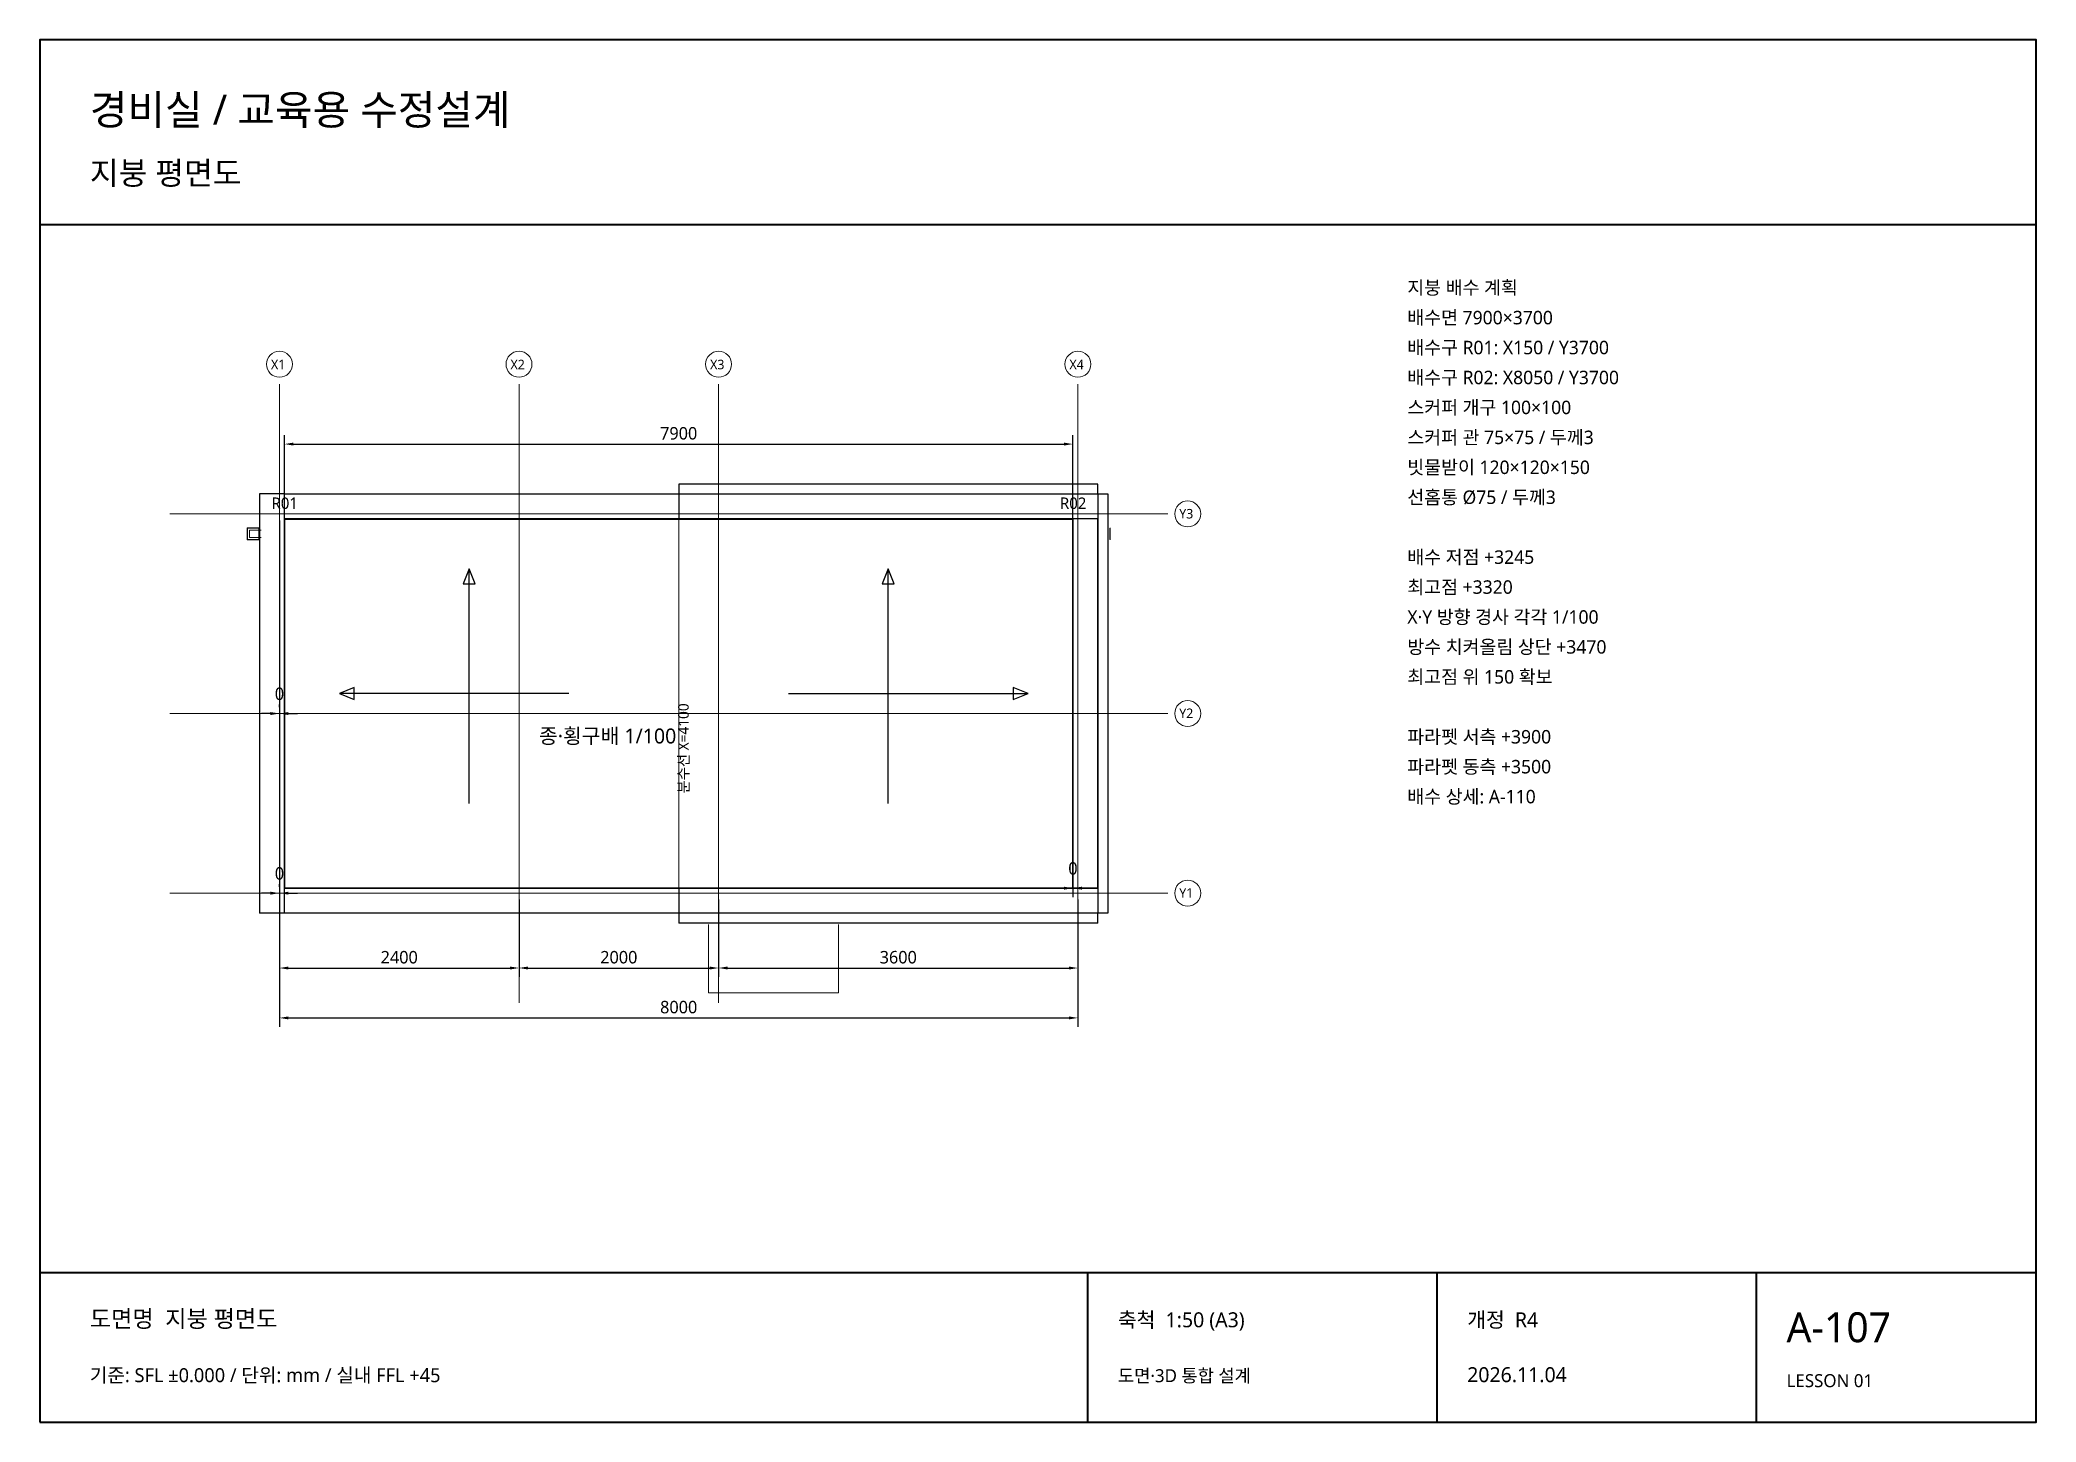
# Model space of a CAD drawing. Header units: millimetres. Extents: x 500 to 20500, y 500 to 14350.
import ezdxf

# ---------------------------------------------------------------- set-up
doc = ezdxf.new("R2010")
doc.units = ezdxf.units.MM
for name, color, linetype, lineweight in [('A-FINISH', 8, 'Continuous', 13), ('A-ROOF', 7, 'Continuous', 25), ('BORDER', 7, 'Continuous', 35), ('DIM', 8, 'Continuous', 13), ('GRID', 8, 'Continuous', 13), ('TEXT', 7, 'Continuous', 18)]:
    doc.layers.add(name, color=color, linetype=linetype, lineweight=lineweight)
doc.styles.add('KOREAN', font='malgun.ttf')
doc.dimstyles.get("Standard").update_dxf_attribs({"dimtxt": 2.5, "dimasz": 2.5, "dimexe": 1.25, "dimexo": 0.625, "dimtad": 1, "dimcen": 2.5, "dimazin": 3, "dimtfac": 1, "dimtmove": 0, "dimatfit": 3})

msp = doc.modelspace()

# ---------------------------------------------------------------- linework, layer by layer
at = {"layer": 'A-FINISH'}
for p, q in [((2699, 9800), (2699, 5600)), ((2700, 9801), (6899.8, 9801)), ((2577.5, 9460), (2697.5, 9460)), ((2577.5, 9340), (2577.5, 9460)), ((2694.5, 9457), (2580.5, 9457)), ((2580.5, 9457), (2580.5, 9343)), ((2600, 9437.5), (2600, 9362.5)), ((2716.7, 9437.5), (2600, 9437.5)), ((2694.5, 9343), (2694.5, 9457)), ((2697.5, 9460), (2697.5, 9340)), ((11219.5, 9343), (11219.5, 9457)), ((11222.5, 9460), (11222.5, 9340)), ((2697.5, 9340), (2577.5, 9340)), ((2580.5, 9343), (2694.5, 9343)), ((2716.7, 9362.5), (2600, 9362.5)), ((2700, 5599), (6899.8, 5599)), ((7200, 4800), (7200, 5485.7)), ((8500, 5485.7), (8500, 4800)), ((8500, 4800), (7200, 4800))]:
    msp.add_line(p, q, dxfattribs=at)
at = {"layer": 'A-ROOF'}
for p, q in [((2700, 9800), (2700, 5600)), ((2950, 9800), (2700, 9800)), ((2950, 5600), (2950, 9800)), ((2950, 9800), (6900, 9800)), ((2950, 9550), (2950, 9800)), ((6900, 9900), (6900, 9800)), ((11100, 9900), (6900, 9900)), ((6900, 9800), (6900, 9550)), ((6900, 9800), (11100, 9800)), ((11100, 9800), (11100, 9900)), ((11100, 9800), (11100, 9550)), ((11100, 9800), (11200, 9800)), ((11100, 9800), (11100, 5600)), ((11200, 9800), (11200, 5600)), ((6900, 9550), (2950, 9550)), ((10850, 9545), (2950, 9545)), ((2955, 5850), (2955, 9550)), ((11100, 9550), (6900, 9550)), ((10845, 9550), (10845, 5850)), ((10850, 9550), (10850, 5850)), ((11100, 9550), (10850, 9550)), ((11100, 5850), (11100, 9550)), ((4800, 6700), (4800, 9050)), ((9000, 6700), (9000, 9050)), ((5800, 7800), (3500, 7800)), ((8000, 7800), (10400, 7800)), ((2950, 5855), (10850, 5855)), ((2950, 5850), (6900, 5850)), ((2950, 5600), (2950, 5850)), ((6900, 5850), (6900, 5600)), ((6900, 5850), (11100, 5850)), ((11100, 5850), (10850, 5850)), ((11100, 5850), (11100, 5600)), ((2950, 5600), (2700, 5600)), ((6900, 5600), (2950, 5600)), ((11100, 5600), (6900, 5600)), ((6900, 5600), (6900, 5500)), ((11200, 5600), (11100, 5600)), ((11100, 5500), (11100, 5600)), ((11100, 5500), (6900, 5500))]:
    msp.add_line(p, q, dxfattribs=at)
for points in [[(4800, 9050), (4740, 8900), (4860, 8900)], [(9000, 9050), (8940, 8900), (9060, 8900)], [(3500, 7800), (3650, 7740), (3650, 7860)], [(10400, 7800), (10250, 7860), (10250, 7740)]]:
    msp.add_lwpolyline(points, close=True, dxfattribs=at)
at = {"layer": 'BORDER'}
for p, q in [((500, 12500), (20500, 12500)), ((500, 2000), (20500, 2000)), ((11000, 500), (11000, 2000)), ((14500, 500), (14500, 2000)), ((17700, 500), (17700, 2000))]:
    msp.add_line(p, q, dxfattribs=at)
msp.add_lwpolyline([(500, 500), (20500, 500), (20500, 14350), (500, 14350)], close=True, dxfattribs=at)
at = {"layer": 'GRID'}
for p, q in [((2900, 4700), (2900, 10900)), ((5300, 4700), (5300, 10900)), ((7300, 4700), (7300, 10900)), ((10900, 4700), (10900, 10900)), ((1800, 9600), (11800, 9600)), ((6900, 5850), (6900, 9550)), ((1800, 7600), (11800, 7600)), ((1800, 5800), (11800, 5800))]:
    msp.add_line(p, q, dxfattribs=at)
for centre in [(2900, 11100), (5300, 11100), (7300, 11100), (10900, 11100), (12000, 9600), (12000, 7600), (12000, 5800)]:
    msp.add_circle(centre, 130, dxfattribs=at)

# ---------------------------------------------------------------- texts
at = {"layer": 'TEXT', "style": 'KOREAN'}
for s, height, p in [('경비실 / 교육용 수정설계', 300, (1000, 13500)), ('지붕 평면도', 230, (1000, 12900)), ('지붕 배수 계획', 135, (14200, 11800)), ('배수면 7900×3700', 135, (14200, 11500)), ('배수구 R01: X150 / Y3700', 135, (14200, 11200)), ('X1', 95, (2815, 11050)), ('X2', 95, (5215, 11050)), ('X3', 95, (7215, 11050)), ('X4', 95, (10815, 11050)), ('배수구 R02: X8050 / Y3700', 135, (14200, 10900)), ('스커퍼 개구 100×100', 135, (14200, 10600)), ('스커퍼 관 75×75 / 두께3', 135, (14200, 10300)), ('빗물받이 120×120×150', 135, (14200, 10000)), ('선홈통 Ø75 / 두께3', 135, (14200, 9700)), ('R01', 115, (2820, 9650)), ('R02', 115, (10720, 9650)), ('Y3', 95, (11915, 9555)), ('배수 저점 +3245', 135, (14200, 9100)), ('최고점 +3320', 135, (14200, 8800)), ('X·Y 방향 경사 각각 1/100', 135, (14200, 8500)), ('방수 치켜올림 상단 +3470', 135, (14200, 8200)), ('최고점 위 150 확보', 135, (14200, 7900)), ('Y2', 95, (11915, 7555)), ('종·횡구배 1/100', 150, (5500, 7300)), ('파라펫 서측 +3900', 135, (14200, 7300)), ('파라펫 동측 +3500', 135, (14200, 7000)), ('배수 상세: A-110', 135, (14200, 6700)), ('Y1', 95, (11915, 5755)), ('도면명  지붕 평면도', 170, (1000, 1450)), ('축척  1:50 (A3)', 150, (11300, 1450)), ('개정  R4', 150, (14800, 1450)), ('A-107', 300, (18000, 1300)), ('기준: SFL ±0.000 / 단위: mm / 실내 FFL +45', 140, (1000, 900)), ('도면·3D 통합 설계', 130, (11300, 900)), ('2026.11.04', 150, (14800, 900)), ('LESSON 01', 130, (18000, 850))]:
    msp.add_text(s, height=height, dxfattribs=at).set_placement(p)
msp.add_text('분수선 X=4100', height=105, rotation=90, dxfattribs=at).set_placement((7000, 6800))

# ---------------------------------------------------------------- dimensions: what is measured, and where the dimension line sits
at = {"layer": 'DIM'}
for base, p1, p2 in [((2950, 10300), (2950, 9400), (10850, 9400)), ((1700, 5800), (2900, 5800), (2900, 9600)), ((2200, 7600), (2900, 7600), (2900, 9600)), ((12800, 5850), (10850, 5850), (10850, 9400)), ((2200, 5800), (2900, 5800), (2900, 7600)), ((2900, 5050), (2900, 5800), (5300, 5800)), ((2900, 4550), (2900, 5800), (10900, 5800)), ((5300, 5050), (5300, 5800), (7300, 5800)), ((7300, 5050), (7300, 5800), (10900, 5800))]:
    msp.add_linear_dim(base=base, p1=p1, p2=p2, dimstyle='Standard', override={"dimtxt": 125, "dimasz": 90, "dimexe": 90, "dimexo": 65, "dimgap": 45, "dimtad": 1, "dimdec": 0, "dimlfac": 1, "dimtxsty": 'KOREAN', "dimclrd": 8, "dimclre": 8, "dimclrt": 7}, dxfattribs=at).render()

doc.saveas('drawing.dxf')
